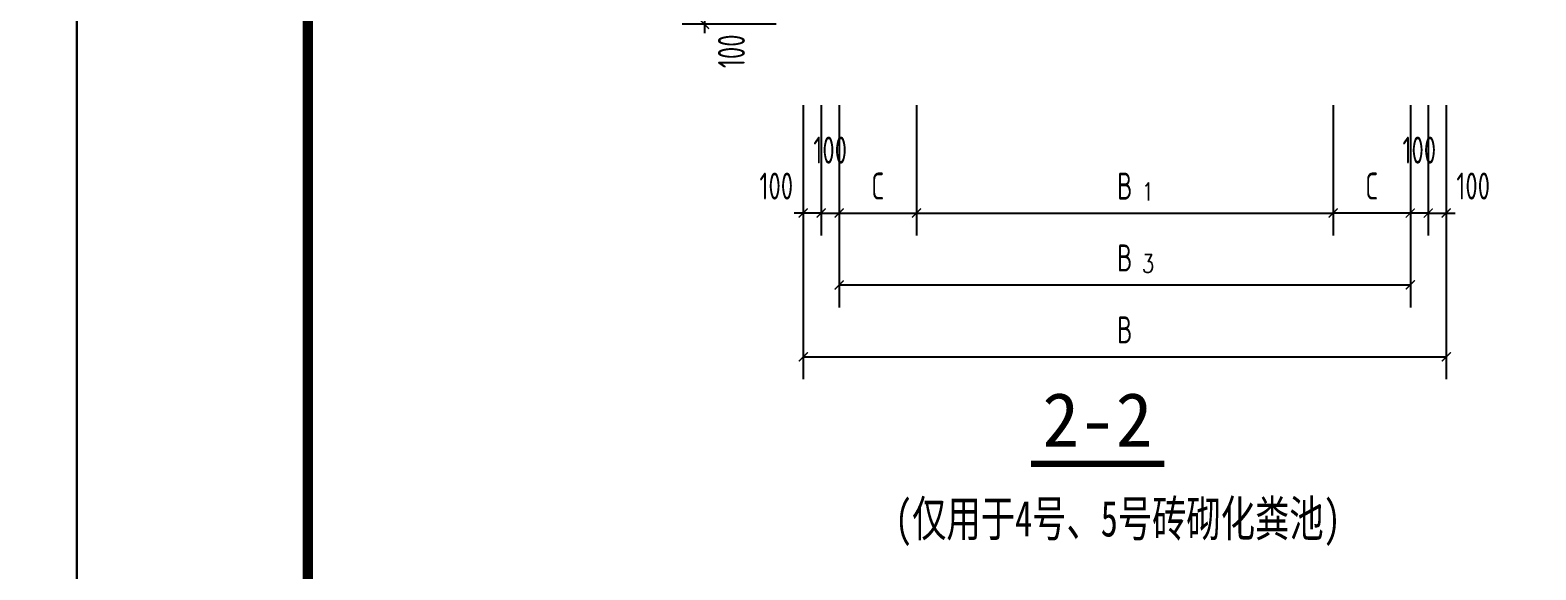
# Model space of a CAD drawing. Header units: millimetres. Extents: x -807114 to -50119, y -468455 to -61603.
# Drawn here: x -87671 to -78712, y -229830 to -226621 of the extents above; entities that cross this region are included whole.
import ezdxf

# ---------------------------------------------------------------- set-up
doc = ezdxf.new("R2010")
doc.units = ezdxf.units.MM
doc.header["$LTSCALE"] = 1000
for name, color, linetype in [('DIM_给水', 3, 'Continuous'), ('PUB_DIM', 3, 'Continuous'), ('PUB_TEXT', 3, 'Continuous'), ('PUB_TITLE', 4, 'Continuous')]:
    doc.layers.add(name, color=color, linetype=linetype)
doc.styles.add('-宋体', font='', dxfattribs={"width": 0.75})
doc.styles.add('_SIMPLEX', font='txt.shx', dxfattribs={"width": 0.8, "bigfont": 'hztxt.shx'})
doc.styles.add('DIM_FONT', font='tssdeng.shx', dxfattribs={"width": 0.7, "bigfont": 'tssdchn.shx'})
doc.styles.get('-宋体').set_extended_font_data('SimSun')
doc.dimstyles.new('DIMN50', dxfattribs={"dimscale": 0.5, "dimtxt": 300, "dimasz": 100, "dimexe": 250, "dimexo": 300, "dimgap": 150, "dimtad": 1, "dimdec": 0, "dimzin": 0, "dimdsep": 46, "dimtxsty": 'DIM_FONT', "dimblk": 'ARCHTICK', "dimcen": 0.09, "dimclrt": 7, "dimazin": 2, "dimtfac": 1, "dimtdec": 0, "dimtix": 1, "dimtmove": 2, "dimatfit": 3, "dimfxl": 1, "dimtolj": 1, "dimtzin": 0, "dimarcsym": 0})

# ---------------------------------------------------------------- blocks, each defined once
blk = doc.blocks.new('_ArchTick')
at = {"color": 0, "linetype": 'ByBlock', "const_width": 0.15}
blk.add_lwpolyline([(-0.5, -0.5), (0.5, 0.5)], dxfattribs=at)
blk = doc.blocks.new('*D9285')
at = {"layer": 'Defpoints', "color": 0}
for p in [(1387.6, 3018.2), (837.6, 2918.2), (1387.6, 2918.2)]:
    blk.add_point(p, dxfattribs=at)
at = {"layer": 'PUB_DIM', "color": 0, "lineweight": -2}
for p, q in [((1237.6, 3018.2), (712.6, 3018.2)), ((837.6, 3018.2), (837.6, 3068.2)), ((837.6, 3018.2), (837.6, 2918.2)), ((1237.6, 2918.2), (712.6, 2918.2)), ((837.6, 2918.2), (837.6, 2868.2))]:
    blk.add_line(p, q, dxfattribs=at)
at = {"layer": 'PUB_DIM', "color": 0, "linetype": 'ByBlock', "lineweight": -2, "xscale": 50, "yscale": 50, "zscale": 50}
for p, rotation in [((837.6, 3018.2), 270), ((837.6, 2918.2), 90)]:
    blk.add_blockref('_ArchTick', p, dxfattribs=dict(at, rotation=rotation))
at = {"layer": 'PUB_DIM', "color": 7, "insert": (987.6, 2768.2), "char_height": 150, "attachment_point": 5, "rotation": 90, "style": 'DIM_FONT'}
blk.add_mtext('\\A1;100', dxfattribs=at)
blk = doc.blocks.new('*D9286')
at = {"layer": 'Defpoints', "color": 0}
for p in [(1387.6, 2618.2), (4967.6, 2618.2), (4967.6, 1068.3)]:
    blk.add_point(p, dxfattribs=at)
at = {"layer": 'PUB_DIM', "color": 0, "lineweight": -2}
for p, q in [((1387.6, 2468.2), (1387.6, 943.3)), ((4967.6, 2468.2), (4967.6, 943.3)), ((1387.6, 1068.3), (4967.6, 1068.3))]:
    blk.add_line(p, q, dxfattribs=at)
at = {"layer": 'PUB_DIM', "color": 0, "linetype": 'ByBlock', "lineweight": -2, "xscale": 50, "yscale": 50, "zscale": 50, "rotation": 180}
blk.add_blockref('_ArchTick', (1387.6, 1068.3), dxfattribs=at)
at = {"layer": 'PUB_DIM', "color": 0, "linetype": 'ByBlock', "lineweight": -2, "xscale": 50, "yscale": 50, "zscale": 50}
blk.add_blockref('_ArchTick', (4967.6, 1068.3), dxfattribs=at)
at = {"layer": 'PUB_DIM', "color": 7, "insert": (3177.6, 1218.3), "char_height": 150, "attachment_point": 5, "style": 'DIM_FONT'}
blk.add_mtext('\\A1;B', dxfattribs=at)
blk = doc.blocks.new('*D9287')
at = {"layer": 'Defpoints', "color": 0}
for p in [(1587.6, 2618.2), (4767.6, 2618.2), (4767.6, 1468.3)]:
    blk.add_point(p, dxfattribs=at)
at = {"layer": 'PUB_DIM', "color": 0, "lineweight": -2}
for p, q in [((1587.6, 2468.2), (1587.6, 1343.3)), ((4767.6, 2468.2), (4767.6, 1343.3)), ((1587.6, 1468.3), (4767.6, 1468.3))]:
    blk.add_line(p, q, dxfattribs=at)
at = {"layer": 'PUB_DIM', "color": 0, "linetype": 'ByBlock', "lineweight": -2, "xscale": 50, "yscale": 50, "zscale": 50, "rotation": 180}
blk.add_blockref('_ArchTick', (1587.6, 1468.3), dxfattribs=at)
at = {"layer": 'PUB_DIM', "color": 0, "linetype": 'ByBlock', "lineweight": -2, "xscale": 50, "yscale": 50, "zscale": 50}
blk.add_blockref('_ArchTick', (4767.6, 1468.3), dxfattribs=at)
at = {"layer": 'PUB_DIM', "color": 7, "insert": (3177.6, 1618.3), "char_height": 150, "attachment_point": 5, "style": 'DIM_FONT'}
blk.add_mtext('\\A1;B', dxfattribs=at)
blk = doc.blocks.new('*D9288')
at = {"layer": 'Defpoints', "color": 0}
for p in [(4867.6, 2618.2), (4967.6, 2618.2), (4967.6, 1868.3)]:
    blk.add_point(p, dxfattribs=at)
at = {"layer": 'PUB_DIM', "color": 0, "lineweight": -2}
for p, q in [((4867.6, 2468.2), (4867.6, 1743.3)), ((4967.6, 2468.2), (4967.6, 1743.3)), ((4867.6, 1868.3), (4817.6, 1868.3)), ((4867.6, 1868.3), (4967.6, 1868.3)), ((4967.6, 1868.3), (5017.6, 1868.3))]:
    blk.add_line(p, q, dxfattribs=at)
at = {"layer": 'PUB_DIM', "color": 0, "linetype": 'ByBlock', "lineweight": -2, "xscale": 50, "yscale": 50, "zscale": 50}
blk.add_blockref('_ArchTick', (4867.6, 1868.3), dxfattribs=at)
at = {"layer": 'PUB_DIM', "color": 0, "linetype": 'ByBlock', "lineweight": -2, "xscale": 50, "yscale": 50, "zscale": 50, "rotation": 180}
blk.add_blockref('_ArchTick', (4967.6, 1868.3), dxfattribs=at)
at = {"layer": 'PUB_DIM', "color": 7, "insert": (5117.6, 2018.3), "char_height": 150, "attachment_point": 5, "style": 'DIM_FONT'}
blk.add_mtext('\\A1;100', dxfattribs=at)
blk = doc.blocks.new('*D9289')
at = {"layer": 'Defpoints', "color": 0}
for p in [(4767.6, 2618.2), (4867.6, 2618.2), (4767.6, 1868.3)]:
    blk.add_point(p, dxfattribs=at)
at = {"layer": 'PUB_DIM', "color": 0, "lineweight": -2}
for p, q in [((4767.6, 2468.2), (4767.6, 1743.3)), ((4867.6, 2468.2), (4867.6, 1743.3)), ((4767.6, 1868.3), (4717.6, 1868.3)), ((4867.6, 1868.3), (4767.6, 1868.3)), ((4867.6, 1868.3), (4917.6, 1868.3))]:
    blk.add_line(p, q, dxfattribs=at)
at = {"layer": 'PUB_DIM', "color": 0, "linetype": 'ByBlock', "lineweight": -2, "xscale": 50, "yscale": 50, "zscale": 50}
blk.add_blockref('_ArchTick', (4767.6, 1868.3), dxfattribs=at)
at = {"layer": 'PUB_DIM', "color": 0, "linetype": 'ByBlock', "lineweight": -2, "xscale": 50, "yscale": 50, "zscale": 50, "rotation": 180}
blk.add_blockref('_ArchTick', (4867.6, 1868.3), dxfattribs=at)
at = {"layer": 'PUB_DIM', "color": 7, "insert": (4817.6, 2218.3), "char_height": 150, "attachment_point": 5, "style": 'DIM_FONT'}
blk.add_mtext('\\A1;100', dxfattribs=at)
blk = doc.blocks.new('*D9290')
at = {"layer": 'Defpoints', "color": 0}
for p in [(4337.6, 2618.2), (4767.6, 2618.2), (4337.6, 1868.3)]:
    blk.add_point(p, dxfattribs=at)
at = {"layer": 'PUB_DIM', "color": 0, "lineweight": -2}
for p, q in [((4337.6, 2468.2), (4337.6, 1743.3)), ((4767.6, 2468.2), (4767.6, 1743.3)), ((4767.6, 1868.3), (4337.6, 1868.3))]:
    blk.add_line(p, q, dxfattribs=at)
at = {"layer": 'PUB_DIM', "color": 0, "linetype": 'ByBlock', "lineweight": -2, "xscale": 50, "yscale": 50, "zscale": 50, "rotation": 180}
blk.add_blockref('_ArchTick', (4337.6, 1868.3), dxfattribs=at)
at = {"layer": 'PUB_DIM', "color": 0, "linetype": 'ByBlock', "lineweight": -2, "xscale": 50, "yscale": 50, "zscale": 50}
blk.add_blockref('_ArchTick', (4767.6, 1868.3), dxfattribs=at)
at = {"layer": 'PUB_DIM', "color": 7, "insert": (4552.6, 2018.3), "char_height": 150, "attachment_point": 5, "style": 'DIM_FONT'}
blk.add_mtext('\\A1;C', dxfattribs=at)
blk = doc.blocks.new('*D9291')
at = {"layer": 'Defpoints', "color": 0}
for p in [(1387.6, 2618.2), (1487.6, 2618.2), (1387.6, 1868.3)]:
    blk.add_point(p, dxfattribs=at)
at = {"layer": 'PUB_DIM', "color": 0, "lineweight": -2}
for p, q in [((1387.6, 2468.2), (1387.6, 1743.3)), ((1487.6, 2468.2), (1487.6, 1743.3)), ((1387.6, 1868.3), (1337.6, 1868.3)), ((1487.6, 1868.3), (1387.6, 1868.3)), ((1487.6, 1868.3), (1537.6, 1868.3))]:
    blk.add_line(p, q, dxfattribs=at)
at = {"layer": 'PUB_DIM', "color": 0, "linetype": 'ByBlock', "lineweight": -2, "xscale": 50, "yscale": 50, "zscale": 50}
blk.add_blockref('_ArchTick', (1387.6, 1868.3), dxfattribs=at)
at = {"layer": 'PUB_DIM', "color": 0, "linetype": 'ByBlock', "lineweight": -2, "xscale": 50, "yscale": 50, "zscale": 50, "rotation": 180}
blk.add_blockref('_ArchTick', (1487.6, 1868.3), dxfattribs=at)
at = {"layer": 'PUB_DIM', "color": 7, "insert": (1237.6, 2018.3), "char_height": 150, "attachment_point": 5, "style": 'DIM_FONT'}
blk.add_mtext('\\A1;100', dxfattribs=at)
blk = doc.blocks.new('*D9292')
at = {"layer": 'Defpoints', "color": 0}
for p in [(1487.6, 2618.2), (1587.6, 2618.2), (1587.6, 1868.3)]:
    blk.add_point(p, dxfattribs=at)
at = {"layer": 'PUB_DIM', "color": 0, "lineweight": -2}
for p, q in [((1487.6, 2468.2), (1487.6, 1743.3)), ((1587.6, 2468.2), (1587.6, 1743.3)), ((1487.6, 1868.3), (1437.6, 1868.3)), ((1487.6, 1868.3), (1587.6, 1868.3)), ((1587.6, 1868.3), (1637.6, 1868.3))]:
    blk.add_line(p, q, dxfattribs=at)
at = {"layer": 'PUB_DIM', "color": 0, "linetype": 'ByBlock', "lineweight": -2, "xscale": 50, "yscale": 50, "zscale": 50}
blk.add_blockref('_ArchTick', (1487.6, 1868.3), dxfattribs=at)
at = {"layer": 'PUB_DIM', "color": 0, "linetype": 'ByBlock', "lineweight": -2, "xscale": 50, "yscale": 50, "zscale": 50, "rotation": 180}
blk.add_blockref('_ArchTick', (1587.6, 1868.3), dxfattribs=at)
at = {"layer": 'PUB_DIM', "color": 7, "insert": (1537.6, 2218.3), "char_height": 150, "attachment_point": 5, "style": 'DIM_FONT'}
blk.add_mtext('\\A1;100', dxfattribs=at)
blk = doc.blocks.new('*D9293')
at = {"layer": 'Defpoints', "color": 0}
for p in [(1587.6, 2618.2), (2017.6, 2618.2), (2017.6, 1868.3)]:
    blk.add_point(p, dxfattribs=at)
at = {"layer": 'PUB_DIM', "color": 0, "lineweight": -2}
for p, q in [((1587.6, 2468.2), (1587.6, 1743.3)), ((2017.6, 2468.2), (2017.6, 1743.3)), ((1587.6, 1868.3), (2017.6, 1868.3))]:
    blk.add_line(p, q, dxfattribs=at)
at = {"layer": 'PUB_DIM', "color": 0, "linetype": 'ByBlock', "lineweight": -2, "xscale": 50, "yscale": 50, "zscale": 50, "rotation": 180}
blk.add_blockref('_ArchTick', (1587.6, 1868.3), dxfattribs=at)
at = {"layer": 'PUB_DIM', "color": 0, "linetype": 'ByBlock', "lineweight": -2, "xscale": 50, "yscale": 50, "zscale": 50}
blk.add_blockref('_ArchTick', (2017.6, 1868.3), dxfattribs=at)
at = {"layer": 'PUB_DIM', "color": 7, "insert": (1802.6, 2018.3), "char_height": 150, "attachment_point": 5, "style": 'DIM_FONT'}
blk.add_mtext('\\A1;C', dxfattribs=at)
blk = doc.blocks.new('*D9309')
at = {"layer": 'Defpoints', "color": 0}
for p in [(2017.6, 2618.2), (4338.1, 2618.2), (4338.1, 1868.3)]:
    blk.add_point(p, dxfattribs=at)
at = {"layer": 'PUB_DIM', "color": 0, "lineweight": -2}
for p, q in [((2017.6, 2468.2), (2017.6, 1743.3)), ((4338.1, 2468.2), (4338.1, 1743.3)), ((2017.6, 1868.3), (4338.1, 1868.3))]:
    blk.add_line(p, q, dxfattribs=at)
at = {"layer": 'PUB_DIM', "color": 0, "linetype": 'ByBlock', "lineweight": -2, "xscale": 50, "yscale": 50, "zscale": 50, "rotation": 180}
blk.add_blockref('_ArchTick', (2017.6, 1868.3), dxfattribs=at)
at = {"layer": 'PUB_DIM', "color": 0, "linetype": 'ByBlock', "lineweight": -2, "xscale": 50, "yscale": 50, "zscale": 50}
blk.add_blockref('_ArchTick', (4338.1, 1868.3), dxfattribs=at)
at = {"layer": 'PUB_DIM', "color": 7, "insert": (3177.8, 2018.3), "char_height": 150, "attachment_point": 5, "style": 'DIM_FONT'}
blk.add_mtext('\\A1;B', dxfattribs=at)
blk = doc.blocks.new('21421421414214')
at = {"layer": 'PUB_TITLE'}
for points in [[(1970239, -2753496), (2012596, -2753496), (2012596, -2723546), (1970239, -2723546)], [(1971801, -2752782), (2011883, -2752782), (2011883, -2724259), (1971801, -2724259)]]:
    blk.add_lwpolyline(points, close=True, dxfattribs=at)
at = {"layer": 'PUB_TITLE', "const_width": 71.3}
blk.add_lwpolyline([(1971801, -2752782), (2011883, -2752782), (2011883, -2724259), (1971801, -2724259)], close=True, dxfattribs=at)
blk = doc.blocks.new('321214214124124')
blk.add_blockref('21421421414214', (0, 0))
blk = doc.blocks.new('A$C19DC2E7C')
at = {"layer": 'PUB_TEXT', "const_width": 35}
blk.add_lwpolyline([(2654.7, 472.3), (3398.8, 472.3)], dxfattribs=at)
at = {"layer": 'PUB_TEXT'}
for s, height, style, width, p in [('1', 100, '_SIMPLEX', 0.8, (3272.9, 1937.2)), ('3', 100, '_SIMPLEX', 0.8, (3272.9, 1537.2)), ('(仅用于4号、5号砖砌化粪池)', 200, '-宋体', 0.7, (1898.7, 68.6))]:
    blk.add_text(s, height=height, dxfattribs=dict(at, style=style, width=width)).set_placement(p)
at = {"layer": 'PUB_TEXT', "style": '-宋体'}
blk.add_text('2-2', height=300, dxfattribs=at).set_placement((2719.2, 568.6))
at = {"layer": 'PUB_DIM'}
for base, p1, p2, angle, picture, middle in [((837.6, 2918.2), (1387.6, 3018.2), (1387.6, 2918.2), 270, '*D9285', (987.6, 2768.2)), ((1387.6, 1868.3), (1487.6, 2618.2), (1387.6, 2618.2), 180, '*D9291', (1237.6, 2018.3)), ((1587.6, 1868.3), (1487.6, 2618.2), (1587.6, 2618.2), 0, '*D9292', (1537.6, 2218.3)), ((4767.6, 1868.3), (4867.6, 2618.2), (4767.6, 2618.2), 180, '*D9289', (4817.6, 2218.3)), ((4967.6, 1868.3), (4867.6, 2618.2), (4967.6, 2618.2), 0, '*D9288', (5117.6, 2018.3))]:
    dim = blk.add_linear_dim(base=base, p1=p1, p2=p2, angle=angle, dimstyle='DIMN50', dxfattribs=at)
    dim.commit()
    dim.dimension.update_dxf_attribs({"geometry": picture, "text_midpoint": middle, "dimtype": 129})
for p1, p2, distance, text, picture, middle in [((1387.6, 2618.2), (4967.6, 2618.2), -1550, 'B', '*D9286', (3177.6, 1218.3)), ((1587.6, 2618.2), (4767.6, 2618.2), -1150, 'B', '*D9287', (3177.6, 1618.3)), ((1587.6, 2618.2), (2017.6, 2618.2), -750, 'C', '*D9293', (1802.6, 2018.3)), ((2017.6, 2618.2), (4338.1, 2618.2), -750, 'B', '*D9309', (3177.8, 2018.3)), ((4767.6, 2618.2), (4337.6, 2618.2), 750, 'C', '*D9290', (4552.6, 2018.3))]:
    dim = blk.add_aligned_dim(p1=p1, p2=p2, distance=distance, text=text, dimstyle='DIMN50', dxfattribs=at)
    dim.commit()
    dim.dimension.update_dxf_attribs({"geometry": picture, "text_midpoint": middle})
blk = doc.blocks.new('化粪池大样图')
at = {"xscale": 1.068556769290367, "yscale": 1.068556769290367, "zscale": 1.068556769290367}
blk.add_blockref('A$C19DC2E7C', (1112822, 377931.2), dxfattribs=at)

msp = doc.modelspace()

# ---------------------------------------------------------------- linework, layer by layer
at = {"layer": 'PUB_TITLE'}
msp.add_lwpolyline([(-122083.7, -237098.7), (-87393.3, -237098.7), (-87393.3, -212570.1), (-122083.7, -212570.1)], close=True, dxfattribs=at)

# ---------------------------------------------------------------- block references
at = {"layer": 'DIM_给水', "color": 1}
msp.add_blockref('化粪池大样图', (-1197375.8, -607636.1), dxfattribs=at)
at = {"layer": 'PUB_TITLE', "xscale": 0.8800000000000001, "yscale": 0.8800000000000001, "zscale": 0.8800000000000001}
msp.add_blockref('321214214124124', (-1821203.3, 2185977.3), dxfattribs=at)

doc.saveas('drawing.dxf')
